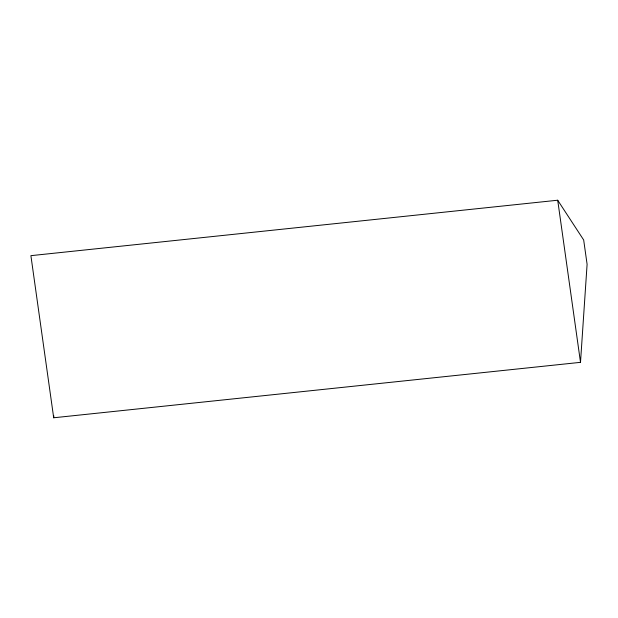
<?xml version="1.0" encoding="UTF-8"?>
<svg xmlns="http://www.w3.org/2000/svg" width="618" height="618" viewBox="0 0 618 618"><rect width="100%" height="100%" fill="white"/><g stroke="black" fill="none" stroke-linecap="round" stroke-linejoin="round"><path stroke-width="0.93" d="M53.696 417.776L30.9 255.659L557.706 200.224L583.678 239.985L587.1 264.303L580.503 362.341L53.696 417.776L53.828 415.86M557.706 200.224L580.503 362.341"/></g></svg>
